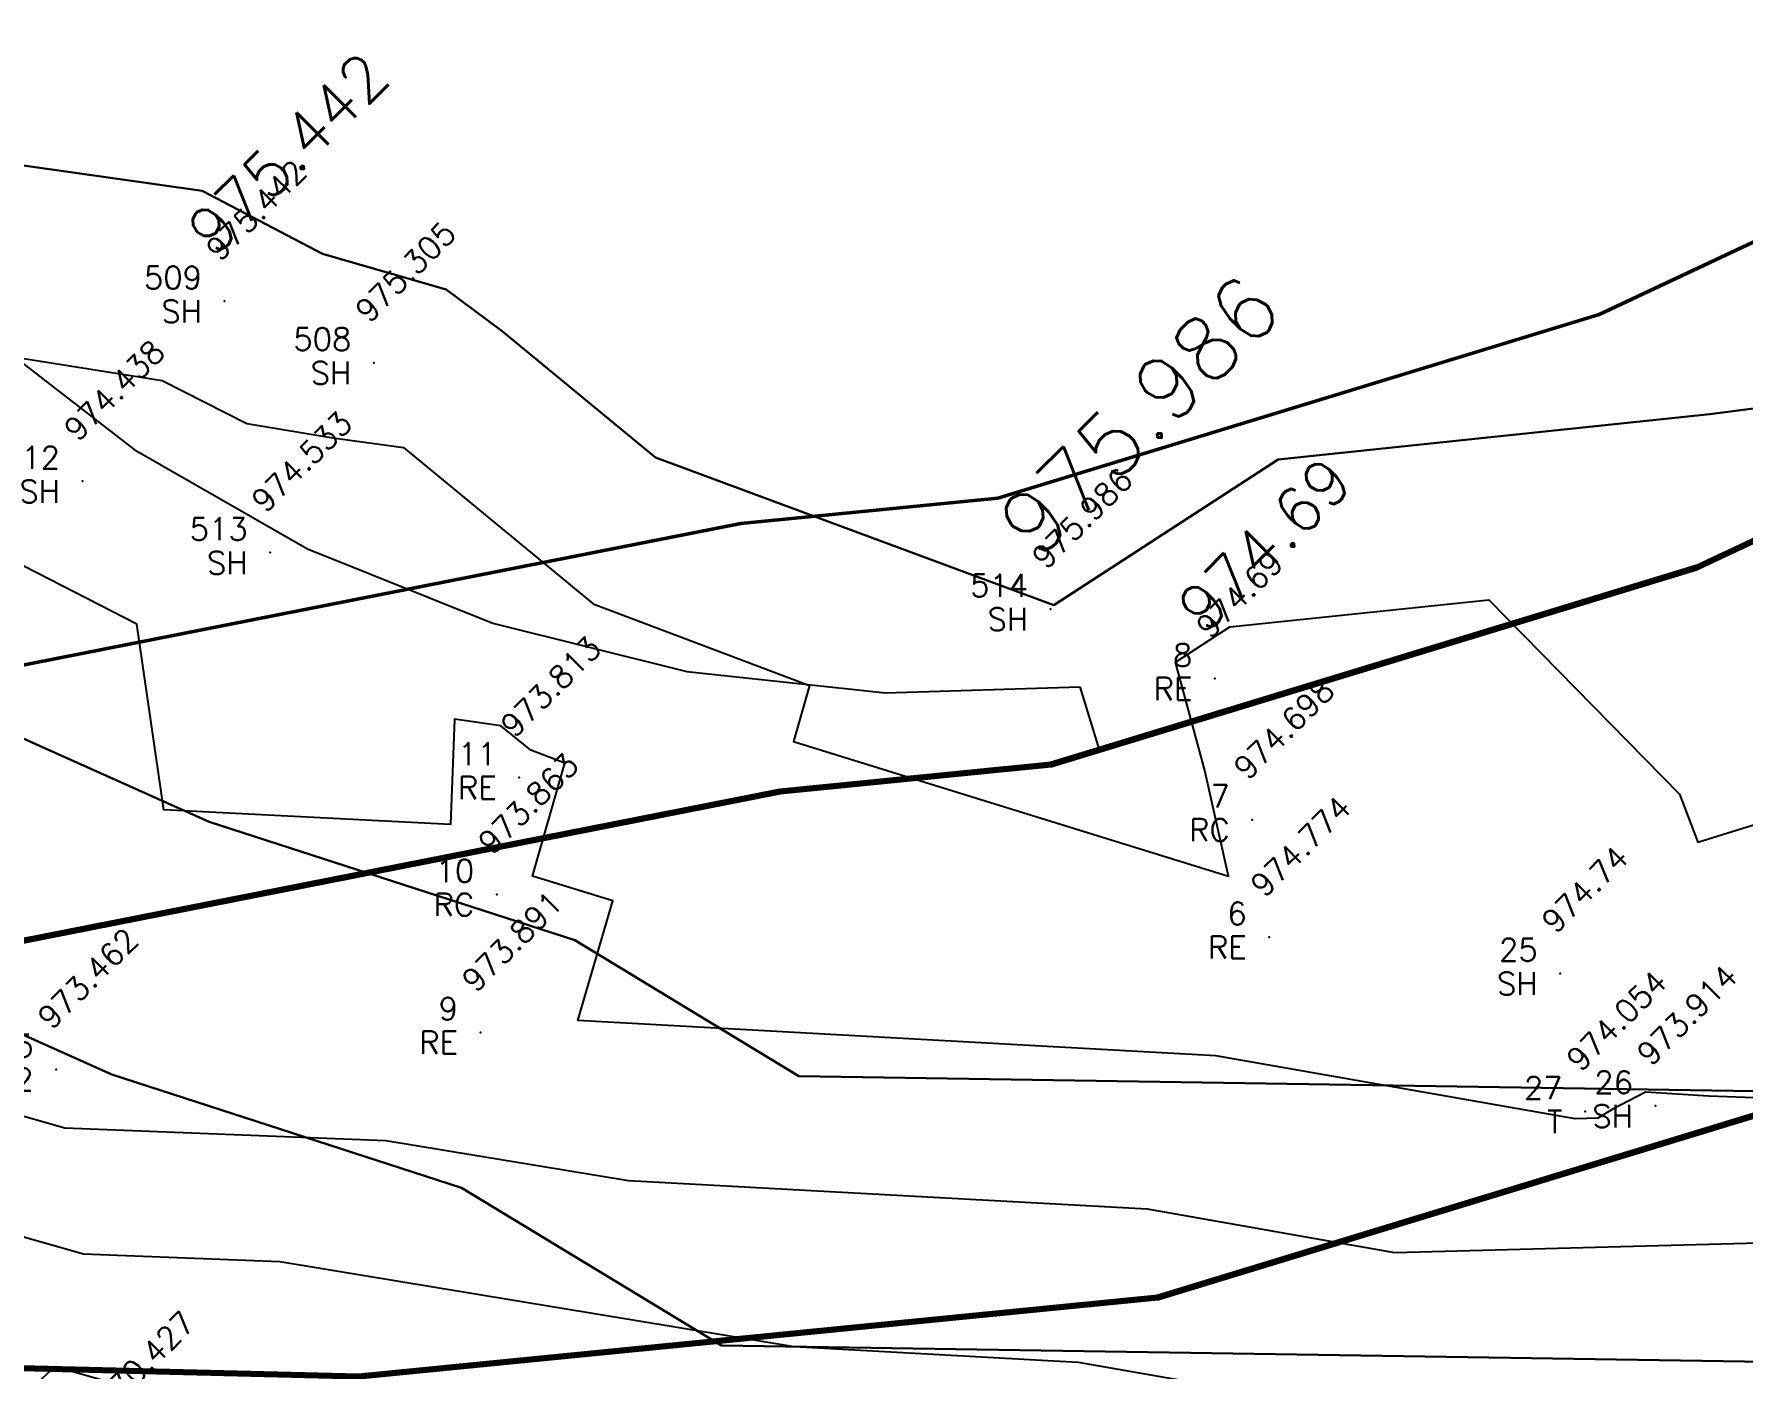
# Model space of a CAD drawing. Header units: metres. Extents: x 319894 to 3389272, y 120 to 6136017.
# Drawn here: x 321044.77 to 321063.72, y 3067865.39 to 3067880.2 of the extents above; entities that cross this region are included whole.
import ezdxf
from ezdxf.enums import TextEntityAlignment as Align

# ---------------------------------------------------------------- set-up
doc = ezdxf.new("R2010")
doc.units = ezdxf.units.M
doc.header["$MEASUREMENT"] = 0
doc.layers.add('a_MUEBLE', color=255, linetype='Continuous', lineweight=5)
for name, color, linetype in [('Contour', 254, 'Continuous'), ('HC', 7, 'Continuous'), ('Index_Contour', 8, 'Continuous'), ('Points', 7, 'Continuous'), ('Points-ELV', 6, 'Continuous'), ('Points-NUM', 4, 'Continuous'), ('Points-TXT', 3, 'Continuous'), ('RC', 7, 'Continuous'), ('RE', 7, 'Continuous'), ('SH', 7, 'Continuous'), ('ST-2', 7, 'Continuous'), ('T', 7, 'Continuous')]:
    doc.layers.add(name, color=color, linetype=linetype)
doc.styles.add('romans', font='romans.shx')

# ---------------------------------------------------------------- blocks, each defined once
blk = doc.blocks.new('POINTS')
at = {"layer": 'Points'}
blk.add_line((0, 0), (0, 0), dxfattribs=at)
blk.add_point((0, 0), dxfattribs=at)
at = {"layer": 'Points-ELV', "style": 'romans'}
blk.add_attdef('ELEV', text='', height=1, rotation=45, dxfattribs=at).set_placement((0, 0), align=Align.BOTTOM_LEFT)
at = {"layer": 'Points-NUM', "style": 'romans'}
blk.add_attdef('PTNUM', text='', height=1, dxfattribs=at).set_placement((0, 0), align=Align.BOTTOM_RIGHT)
at = {"layer": 'Points-TXT', "style": 'romans'}
blk.add_attdef('DESC', text='', height=1, dxfattribs=at).set_placement((0, 0), align=Align.BOTTOM_RIGHT)
blk = doc.blocks.new('SIT4')
at = {"color": 7}
for p, q in [((320337.392, 3067711.868, 1969.362), (320329.249, 3067709.38, 1969.362)), ((320337.392, 3067711.868, 987.586), (320329.249, 3067709.38, 987.586)), ((320329.249, 3067709.38, 987.586), (320337.392, 3067711.868, 987.586)), ((320329.249, 3067709.38, 1969.362), (320320.388, 3067708.505, 1969.362)), ((320329.249, 3067709.38, 987.586), (320324.335, 3067708.895, 987.586)), ((320324.335, 3067708.895, 987.586), (320329.249, 3067709.38, 987.586)), ((320320.388, 3067708.505, 1969.362), (320312.897, 3067708.687, 1969.362))]:
    blk.add_line(p, q, dxfattribs=at)
at = {"color": 1, "lineweight": 30, "elevation": 987.586}
blk.add_lwpolyline([(320370.962, 3067788.062), (320365.642, 3067786.817), (320365.22, 3067781.217), (320357.075, 3067768.983), (320351.198, 3067769.518), (320338.771, 3067776.828), (320320.261, 3067793.321), (320314.412, 3067798.558), (320311.03, 3067797.459), (320298.566, 3067783.015), (320298.855, 3067776.316), (320293.441, 3067769.683), (320295.803, 3067764.568), (320294.773, 3067759.718), (320296.035, 3067743.401), (320300.28, 3067731.268), (320306.229, 3067716.969), (320317.648, 3067711.854), (320321.527, 3067710.598), (320324.41, 3067708.85), (320339.069, 3067708.62), (320362.184, 3067707.54), (320368.815, 3067710.117), (320374.083, 3067711.085)], dxfattribs=at)
at = {"color": 1, "elevation": 987.586}
blk.add_lwpolyline([(320311.03, 3067797.459), (320298.566, 3067783.015), (320298.855, 3067776.316), (320293.441, 3067769.683), (320295.803, 3067764.568), (320294.773, 3067759.718), (320296.035, 3067743.401), (320300.28, 3067731.268), (320306.229, 3067716.969), (320315.045, 3067713.02), (320325.063, 3067714.996), (320328.066, 3067715.293), (320335.229, 3067717.481), (320341.617, 3067720.482), (320345.096, 3067723.545), (320351.898, 3067731.539), (320355.884, 3067738.417), (320358.002, 3067746.064), (320360.455, 3067757.695), (320361.102, 3067761.434), (320353.282, 3067760.331), (320350.46, 3067769.953), (320338.771, 3067776.828), (320320.261, 3067793.321)], dxfattribs=at)
at = {"color": 5, "lineweight": 30}
blk.add_lwpolyline([(320337.394, 3067719.444), (320335.372, 3067719.18), (320330.584, 3067718.679), (320328.098, 3067717.064), (320323.68, 3067718.7), (320321.977, 3067720.104), (320321.357, 3067720.566), (320319.985, 3067720.961), (320318.65, 3067721.661), (320316.246, 3067721.998)], dxfattribs=at)
at = {"layer": 'a_MUEBLE', "lineweight": 40, "elevation": 968}
blk.add_lwpolyline([(320315.045, 3067713.02), (320325.063, 3067714.996), (320328.066, 3067715.293), (320335.229, 3067717.481), (320341.617, 3067720.482), (320345.096, 3067723.545), (320351.898, 3067731.539), (320355.884, 3067738.417), (320358.002, 3067746.064), (320359.229, 3067751.88), (320360.085, 3067755.941), (320360.192, 3067756.448), (320360.325, 3067757.081), (320360.455, 3067757.695), (320360.686, 3067759.031), (320360.994, 3067760.813), (320361.263, 3067762.37), (320362.037, 3067766.842), (320362.183, 3067767.682), (320364.239, 3067775.249), (320364.696, 3067776.929), (320365.277, 3067779.069), (320365.385, 3067779.463), (320368.779, 3067785.533)], dxfattribs=at)
at = {"layer": 'Contour'}
for points in [[(320337.394, 3067719.444), (320335.372, 3067719.18), (320330.584, 3067718.679), (320328.098, 3067717.064), (320323.68, 3067718.7), (320321.977, 3067720.104), (320321.357, 3067720.566), (320319.985, 3067720.961), (320318.65, 3067721.661), (320316.246, 3067721.998)], [(320337.583, 3067711.533), (320335.362, 3067711.615), (320334.661, 3067711.66), (320334.291, 3067711.468), (320334.131, 3067711.37), (320333.881, 3067711.364), (320329.894, 3067712.063), (320322.817, 3067712.453), (320323.206, 3067713.781), (320322.314, 3067714.057), (320322.674, 3067715.31), (320322.296, 3067715.452), (320321.965, 3067715.725), (320321.449, 3067715.797), (320321.404, 3067714.628), (320318.224, 3067714.791), (320317.927, 3067716.851), (320316.671, 3067717.496)], [(320314.781, 3067711.932), (320317.127, 3067711.265), (320320.689, 3067711.124), (320323.378, 3067710.681), (320329.131, 3067710.364), (320331.875, 3067709.882), (320336.758, 3067710.01)], [(320315.9, 3067710.273), (320317.335, 3067709.865), (320319.512, 3067709.779), (320325.218, 3067708.838), (320328.367, 3067708.665), (320329.869, 3067708.401)], [(320314.311, 3067706.131), (320317.019, 3067708.614), (320317.542, 3067708.466)]]:
    blk.add_lwpolyline(points, dxfattribs=at)
at = {"layer": 'Index_Contour'}
blk.add_lwpolyline([(320316.365, 3067719.846), (320318.205, 3067719.555), (320319.145, 3067719.078), (320320.1, 3067718.919), (320320.884, 3067718.811), (320322.988, 3067717.076), (320325.387, 3067716.17), (320325.208, 3067715.548), (320330.034, 3067714.057), (320329.774, 3067715.229), (320329.447, 3067716.431), (320330.049, 3067716.822), (320332.924, 3067717.123), (320335.036, 3067714.966), (320335.24, 3067714.432), (320338.109, 3067715.324)], dxfattribs=at)
at = {"layer": 'HC', "linetype": 'Continuous'}
ref = blk.add_blockref('POINTS', (320317.661, 3067707.664, 970.427), dxfattribs=at)
ref.add_attrib('PTNUM', '498', dxfattribs={"layer": 'Points-NUM', "height": 0.25, "style": 'romans'}).set_placement((320317.411, 3067707.726, 970.427), align=Align.BOTTOM_RIGHT)
ref.add_attrib('DESC', 'HC', dxfattribs={"layer": 'Points-TXT', "height": 0.25, "style": 'romans'}).set_placement((320317.411, 3067707.351, 970.427), align=Align.BOTTOM_RIGHT)
ref.add_attrib('ELEV', '970.427', dxfattribs={"layer": 'Points-ELV', "height": 0.25, "rotation": 45, "style": 'romans'}).set_placement((320317.661, 3067708.039, 970.427), align=Align.BOTTOM_LEFT)
at = {"layer": 'RC', "linetype": 'Continuous'}
ref = blk.add_blockref('POINTS', (320330.299, 3067714.681, 974.698), dxfattribs=at)
ref.add_attrib('PTNUM', '7', dxfattribs={"layer": 'Points-NUM', "height": 0.25, "style": 'romans'}).set_placement((320330.049, 3067714.743, 974.698), align=Align.BOTTOM_RIGHT)
ref.add_attrib('DESC', 'RC', dxfattribs={"layer": 'Points-TXT', "height": 0.25, "style": 'romans'}).set_placement((320330.049, 3067714.368, 974.698), align=Align.BOTTOM_RIGHT)
ref.add_attrib('ELEV', '974.698', dxfattribs={"layer": 'Points-ELV', "height": 0.25, "rotation": 45, "style": 'romans'}).set_placement((320330.299, 3067715.056, 974.698), align=Align.BOTTOM_LEFT)
ref = blk.add_blockref('POINTS', (320321.918, 3067713.853, 973.863), dxfattribs=at)
ref.add_attrib('PTNUM', '10', dxfattribs={"layer": 'Points-NUM', "height": 0.25, "style": 'romans'}).set_placement((320321.668, 3067713.915, 973.863), align=Align.BOTTOM_RIGHT)
ref.add_attrib('DESC', 'RC', dxfattribs={"layer": 'Points-TXT', "height": 0.25, "style": 'romans'}).set_placement((320321.668, 3067713.54, 973.863), align=Align.BOTTOM_RIGHT)
ref.add_attrib('ELEV', '973.863', dxfattribs={"layer": 'Points-ELV', "height": 0.25, "rotation": 45, "style": 'romans'}).set_placement((320321.918, 3067714.228, 973.863), align=Align.BOTTOM_LEFT)
at = {"layer": 'RE', "linetype": 'Continuous'}
ref = blk.add_blockref('POINTS', (320329.883, 3067716.247, 974.69), dxfattribs=at)
ref.add_attrib('PTNUM', '8', dxfattribs={"layer": 'Points-NUM', "height": 0.25, "style": 'romans'}).set_placement((320329.633, 3067716.309, 974.69), align=Align.BOTTOM_RIGHT)
ref.add_attrib('DESC', 'RE', dxfattribs={"layer": 'Points-TXT', "height": 0.25, "style": 'romans'}).set_placement((320329.633, 3067715.934, 974.69), align=Align.BOTTOM_RIGHT)
ref.add_attrib('ELEV', '974.69', dxfattribs={"layer": 'Points-ELV', "height": 0.25, "rotation": 45, "style": 'romans'}).set_placement((320329.883, 3067716.622, 974.69), align=Align.BOTTOM_LEFT)
ref = blk.add_blockref('POINTS', (320322.167, 3067715.149, 973.813), dxfattribs=at)
ref.add_attrib('PTNUM', '11', dxfattribs={"layer": 'Points-NUM', "height": 0.25, "style": 'romans'}).set_placement((320321.917, 3067715.211, 973.813), align=Align.BOTTOM_RIGHT)
ref.add_attrib('DESC', 'RE', dxfattribs={"layer": 'Points-TXT', "height": 0.25, "style": 'romans'}).set_placement((320321.917, 3067714.836, 973.813), align=Align.BOTTOM_RIGHT)
ref.add_attrib('ELEV', '973.813', dxfattribs={"layer": 'Points-ELV', "height": 0.25, "rotation": 45, "style": 'romans'}).set_placement((320322.167, 3067715.524, 973.813), align=Align.BOTTOM_LEFT)
ref = blk.add_blockref('POINTS', (320330.486, 3067713.379, 974.774), dxfattribs=at)
ref.add_attrib('PTNUM', '6', dxfattribs={"layer": 'Points-NUM', "height": 0.25, "style": 'romans'}).set_placement((320330.236, 3067713.441, 974.774), align=Align.BOTTOM_RIGHT)
ref.add_attrib('DESC', 'RE', dxfattribs={"layer": 'Points-TXT', "height": 0.25, "style": 'romans'}).set_placement((320330.236, 3067713.066, 974.774), align=Align.BOTTOM_RIGHT)
ref.add_attrib('ELEV', '974.774', dxfattribs={"layer": 'Points-ELV', "height": 0.25, "rotation": 45, "style": 'romans'}).set_placement((320330.486, 3067713.754, 974.774), align=Align.BOTTOM_LEFT)
ref = blk.add_blockref('POINTS', (320321.738, 3067712.323, 973.891), dxfattribs=at)
ref.add_attrib('PTNUM', '9', dxfattribs={"layer": 'Points-NUM', "height": 0.25, "style": 'romans'}).set_placement((320321.488, 3067712.385, 973.891), align=Align.BOTTOM_RIGHT)
ref.add_attrib('DESC', 'RE', dxfattribs={"layer": 'Points-TXT', "height": 0.25, "style": 'romans'}).set_placement((320321.488, 3067712.01, 973.891), align=Align.BOTTOM_RIGHT)
ref.add_attrib('ELEV', '973.891', dxfattribs={"layer": 'Points-ELV', "height": 0.25, "rotation": 45, "style": 'romans'}).set_placement((320321.738, 3067712.698, 973.891), align=Align.BOTTOM_LEFT)
at = {"layer": 'SH', "linetype": 'Continuous'}
ref = blk.add_blockref('POINTS', (320318.899, 3067720.435, 975.442), dxfattribs=at)
ref.add_attrib('PTNUM', '509', dxfattribs={"layer": 'Points-NUM', "height": 0.25, "style": 'romans'}).set_placement((320318.649, 3067720.497, 975.442), align=Align.BOTTOM_RIGHT)
ref.add_attrib('DESC', 'SH', dxfattribs={"layer": 'Points-TXT', "height": 0.25, "style": 'romans'}).set_placement((320318.649, 3067720.122, 975.442), align=Align.BOTTOM_RIGHT)
ref.add_attrib('ELEV', '975.442', dxfattribs={"layer": 'Points-ELV', "height": 0.25, "rotation": 45, "style": 'romans'}).set_placement((320318.899, 3067720.81, 975.442), align=Align.BOTTOM_LEFT)
ref = blk.add_blockref('POINTS', (320320.555, 3067719.752, 975.305), dxfattribs=at)
ref.add_attrib('PTNUM', '508', dxfattribs={"layer": 'Points-NUM', "height": 0.25, "style": 'romans'}).set_placement((320320.305, 3067719.814, 975.305), align=Align.BOTTOM_RIGHT)
ref.add_attrib('DESC', 'SH', dxfattribs={"layer": 'Points-TXT', "height": 0.25, "style": 'romans'}).set_placement((320320.305, 3067719.439, 975.305), align=Align.BOTTOM_RIGHT)
ref.add_attrib('ELEV', '975.305', dxfattribs={"layer": 'Points-ELV', "height": 0.25, "rotation": 45, "style": 'romans'}).set_placement((320320.555, 3067720.127, 975.305), align=Align.BOTTOM_LEFT)
ref = blk.add_blockref('POINTS', (320317.324, 3067718.437, 974.438), dxfattribs=at)
ref.add_attrib('PTNUM', '512', dxfattribs={"layer": 'Points-NUM', "height": 0.25, "style": 'romans'}).set_placement((320317.074, 3067718.499, 974.438), align=Align.BOTTOM_RIGHT)
ref.add_attrib('DESC', 'SH', dxfattribs={"layer": 'Points-TXT', "height": 0.25, "style": 'romans'}).set_placement((320317.074, 3067718.124, 974.438), align=Align.BOTTOM_RIGHT)
ref.add_attrib('ELEV', '974.438', dxfattribs={"layer": 'Points-ELV', "height": 0.25, "rotation": 45, "style": 'romans'}).set_placement((320317.324, 3067718.812, 974.438), align=Align.BOTTOM_LEFT)
ref = blk.add_blockref('POINTS', (320319.405, 3067717.645, 974.533), dxfattribs=at)
ref.add_attrib('PTNUM', '513', dxfattribs={"layer": 'Points-NUM', "height": 0.25, "style": 'romans'}).set_placement((320319.155, 3067717.707, 974.533), align=Align.BOTTOM_RIGHT)
ref.add_attrib('DESC', 'SH', dxfattribs={"layer": 'Points-TXT', "height": 0.25, "style": 'romans'}).set_placement((320319.155, 3067717.332, 974.533), align=Align.BOTTOM_RIGHT)
ref.add_attrib('ELEV', '974.533', dxfattribs={"layer": 'Points-ELV', "height": 0.25, "rotation": 45, "style": 'romans'}).set_placement((320319.405, 3067718.02, 974.533), align=Align.BOTTOM_LEFT)
ref = blk.add_blockref('POINTS', (320328.062, 3067717.019, 975.986), dxfattribs=at)
ref.add_attrib('PTNUM', '514', dxfattribs={"layer": 'Points-NUM', "height": 0.25, "style": 'romans'}).set_placement((320327.812, 3067717.081, 975.986), align=Align.BOTTOM_RIGHT)
ref.add_attrib('DESC', 'SH', dxfattribs={"layer": 'Points-TXT', "height": 0.25, "style": 'romans'}).set_placement((320327.812, 3067716.706, 975.986), align=Align.BOTTOM_RIGHT)
ref.add_attrib('ELEV', '975.986', dxfattribs={"layer": 'Points-ELV', "height": 0.25, "rotation": 45, "style": 'romans'}).set_placement((320328.062, 3067717.394, 975.986), align=Align.BOTTOM_LEFT)
ref = blk.add_blockref('POINTS', (320333.714, 3067712.977, 974.74), dxfattribs=at)
ref.add_attrib('PTNUM', '25', dxfattribs={"layer": 'Points-NUM', "height": 0.25, "style": 'romans'}).set_placement((320333.464, 3067713.039, 974.74), align=Align.BOTTOM_RIGHT)
ref.add_attrib('DESC', 'SH', dxfattribs={"layer": 'Points-TXT', "height": 0.25, "style": 'romans'}).set_placement((320333.464, 3067712.664, 974.74), align=Align.BOTTOM_RIGHT)
ref.add_attrib('ELEV', '974.74', dxfattribs={"layer": 'Points-ELV', "height": 0.25, "rotation": 45, "style": 'romans'}).set_placement((320333.714, 3067713.352, 974.74), align=Align.BOTTOM_LEFT)
ref = blk.add_blockref('POINTS', (320334.771, 3067711.507, 973.914), dxfattribs=at)
ref.add_attrib('PTNUM', '26', dxfattribs={"layer": 'Points-NUM', "height": 0.25, "style": 'romans'}).set_placement((320334.521, 3067711.569, 973.914), align=Align.BOTTOM_RIGHT)
ref.add_attrib('DESC', 'SH', dxfattribs={"layer": 'Points-TXT', "height": 0.25, "style": 'romans'}).set_placement((320334.521, 3067711.194, 973.914), align=Align.BOTTOM_RIGHT)
ref.add_attrib('ELEV', '973.914', dxfattribs={"layer": 'Points-ELV', "height": 0.25, "rotation": 45, "style": 'romans'}).set_placement((320334.771, 3067711.882, 973.914), align=Align.BOTTOM_LEFT)
at = {"layer": 'ST-2', "linetype": 'Continuous'}
ref = blk.add_blockref('POINTS', (320317.032, 3067711.912, 973.462), dxfattribs=at)
ref.add_attrib('PTNUM', '15', dxfattribs={"layer": 'Points-NUM', "height": 0.25, "style": 'romans'}).set_placement((320316.782, 3067711.974, 973.462), align=Align.BOTTOM_RIGHT)
ref.add_attrib('DESC', 'ST-2', dxfattribs={"layer": 'Points-TXT', "height": 0.25, "style": 'romans'}).set_placement((320316.782, 3067711.599, 973.462), align=Align.BOTTOM_RIGHT)
ref.add_attrib('ELEV', '973.462', dxfattribs={"layer": 'Points-ELV', "height": 0.25, "rotation": 45, "style": 'romans'}).set_placement((320317.032, 3067712.287, 973.462), align=Align.BOTTOM_LEFT)
at = {"layer": 'T', "linetype": 'Continuous'}
ref = blk.add_blockref('POINTS', (320333.99, 3067711.444, 974.054), dxfattribs=at)
ref.add_attrib('PTNUM', '27', dxfattribs={"layer": 'Points-NUM', "height": 0.25, "style": 'romans'}).set_placement((320333.74, 3067711.506, 974.054), align=Align.BOTTOM_RIGHT)
ref.add_attrib('DESC', 'T', dxfattribs={"layer": 'Points-TXT', "height": 0.25, "style": 'romans'}).set_placement((320333.74, 3067711.131, 974.054), align=Align.BOTTOM_RIGHT)
ref.add_attrib('ELEV', '974.054', dxfattribs={"layer": 'Points-ELV', "height": 0.25, "rotation": 45, "style": 'romans'}).set_placement((320333.99, 3067711.819, 974.054), align=Align.BOTTOM_LEFT)

msp = doc.modelspace()

# ---------------------------------------------------------------- linework, layer by layer
at = {"color": 1}
msp.add_line((321056.365, 3067872.96), (321056.58, 3067872.258), dxfattribs=at)
at = {"color": 1, "lineweight": 30, "elevation": 987.586}
msp.add_lwpolyline([(321098.942, 3067944.864), (321093.622, 3067943.619), (321093.2, 3067938.019), (321085.055, 3067925.785), (321079.178, 3067926.321), (321066.751, 3067933.63), (321048.241, 3067950.123), (321042.392, 3067955.36), (321039.01, 3067954.261), (321026.546, 3067939.817), (321026.835, 3067933.118), (321021.421, 3067926.486), (321023.783, 3067921.37), (321022.753, 3067916.52), (321024.015, 3067900.204), (321028.26, 3067888.07), (321034.209, 3067873.771), (321045.628, 3067868.657), (321049.507, 3067867.4), (321052.39, 3067865.652), (321067.049, 3067865.422), (321090.164, 3067864.343), (321096.795, 3067866.919), (321102.063, 3067867.887)], dxfattribs=at)
at = {"color": 3, "lineweight": 30, "elevation": 987.586}
msp.add_lwpolyline([(321098.344, 3067941.643), (321096.448, 3067941.199), (321096.133, 3067937.01), (321086.562, 3067922.636), (321078.237, 3067923.394), (321064.976, 3067931.194), (321046.243, 3067947.885), (321041.677, 3067951.974), (321040.734, 3067951.667), (321029.594, 3067938.758), (321029.881, 3067932.106), (321024.931, 3067926.041), (321026.925, 3067921.723), (321025.777, 3067916.32), (321026.976, 3067900.825), (321031.063, 3067889.143), (321036.522, 3067876.023), (321046.707, 3067871.461), (321050.764, 3067870.146), (321053.25, 3067868.639), (321067.143, 3067868.421), (321089.669, 3067867.369), (321095.973, 3067869.818), (321100.603, 3067870.669)], dxfattribs=at)
at = {"color": 2, "lineweight": 158}
for points in [[(321043.025, 3067869.822), (321053.043, 3067871.798), (321056.046, 3067872.095), (321063.209, 3067874.283), (321069.597, 3067877.284), (321073.076, 3067880.348), (321079.878, 3067888.341), (321083.864, 3067895.219), (321085.983, 3067902.866), (321087.209, 3067908.682), (321088.065, 3067912.743), (321088.172, 3067913.25), (321088.306, 3067913.883), (321088.435, 3067914.497), (321088.666, 3067915.833), (321088.974, 3067917.615), (321089.244, 3067919.172), (321090.017, 3067923.644), (321090.163, 3067924.484), (321092.219, 3067932.051), (321092.676, 3067933.731), (321093.258, 3067935.871), (321093.365, 3067936.265), (321096.759, 3067942.335)], [(321098.336, 3067931.681), (321096.027, 3067923.183), (321095.668, 3067921.113), (321093.612, 3067910.047), (321092.784, 3067906.041), (321091.815, 3067901.445), (321089.441, 3067892.876), (321084.828, 3067884.916), (321077.365, 3067876.13), (321072.921, 3067872.217), (321065.372, 3067868.67), (321057.229, 3067866.183), (321048.368, 3067865.307), (321040.877, 3067865.49), (321036.121, 3067866.524), (321028.832, 3067870.795), (321023.131, 3067877.26), (321019.446, 3067887.359), (321016.245, 3067893.911)]]:
    msp.add_lwpolyline(points, dxfattribs=at)
at = {"color": 3, "lineweight": 50}
msp.add_lwpolyline([(321036.522, 3067876.023), (321043.381, 3067872.95), (321052.604, 3067874.769), (321055.455, 3067875.051), (321062.127, 3067877.09), (321067.935, 3067879.818), (321070.931, 3067882.456), (321077.418, 3067890.079), (321081.076, 3067896.391), (321083.066, 3067903.577), (321084.273, 3067909.301), (321085.13, 3067913.362), (321085.236, 3067913.869), (321085.37, 3067914.502), (321085.488, 3067915.062), (321085.71, 3067916.344), (321086.018, 3067918.127), (321086.288, 3067919.683), (321086.881, 3067923.115)], dxfattribs=at)
at = {"color": 1}
msp.add_lwpolyline([(321039.136, 3067885.44), (321039.394, 3067884.319), (321040.182, 3067882.248), (321041.247, 3067880.304), (321042.569, 3067878.525), (321044.122, 3067876.944), (321045.876, 3067875.591), (321047.8, 3067874.491), (321049.856, 3067873.666), (321052.007, 3067873.13), (321054.21, 3067872.893), (321056.365, 3067872.96)], dxfattribs=at)

# ---------------------------------------------------------------- block references
at = {"color": 251, "true_color": 0x636466}
msp.add_blockref('SIT4', (727.98, 156.802), dxfattribs=at)
at = {"layer": 'RE', "linetype": 'Continuous'}
ref = msp.add_blockref('POINTS', (321057.863, 3067873.049, 974.69), dxfattribs=at)
ref.add_attrib('PTNUM', '8', dxfattribs={"layer": 'Points-NUM', "height": 0.25, "style": 'romans'}).set_placement((321057.613, 3067873.111, 974.69), align=Align.BOTTOM_RIGHT)
ref.add_attrib('DESC', 'RE', dxfattribs={"layer": 'Points-TXT', "height": 0.25, "style": 'romans'}).set_placement((321057.613, 3067872.736, 974.69), align=Align.BOTTOM_RIGHT)
ref.add_attrib('ELEV', '974.69', dxfattribs={"layer": 'Points-ELV', "lineweight": 50, "height": 0.5, "rotation": 45, "style": 'romans'}).set_placement((321057.863, 3067873.424, 974.69), align=Align.BOTTOM_LEFT)
at = {"layer": 'SH', "linetype": 'Continuous'}
ref = msp.add_blockref('POINTS', (321046.879, 3067877.237, 1.442), dxfattribs=at)
ref.add_attrib('PTNUM', '509', dxfattribs={"layer": 'Points-NUM', "height": 0.25, "style": 'romans'}).set_placement((321046.629, 3067877.299, 1.442), align=Align.BOTTOM_RIGHT)
ref.add_attrib('DESC', 'SH', dxfattribs={"layer": 'Points-TXT', "height": 0.25, "style": 'romans'}).set_placement((321046.629, 3067876.924, 1.442), align=Align.BOTTOM_RIGHT)
ref.add_attrib('ELEV', '975.442', dxfattribs={"layer": 'Points-ELV', "lineweight": 50, "height": 0.5, "rotation": 45, "style": 'romans'}).set_placement((321046.879, 3067877.612, 1.442), align=Align.BOTTOM_LEFT)
ref = msp.add_blockref('POINTS', (321048.535, 3067876.554, 1.305), dxfattribs=at)
ref.add_attrib('PTNUM', '508', dxfattribs={"layer": 'Points-NUM', "height": 0.25, "style": 'romans'}).set_placement((321048.285, 3067876.616, 1.305), align=Align.BOTTOM_RIGHT)
ref.add_attrib('DESC', 'SH', dxfattribs={"layer": 'Points-TXT', "height": 0.25, "style": 'romans'}).set_placement((321048.285, 3067876.241, 1.305), align=Align.BOTTOM_RIGHT)
ref.add_attrib('ELEV', '975.305', dxfattribs={"layer": 'Points-ELV', "height": 0.25, "rotation": 45, "style": 'romans'}).set_placement((321048.535, 3067876.929, 1.305), align=Align.BOTTOM_LEFT)
ref = msp.add_blockref('POINTS', (321056.042, 3067873.821, 1.986), dxfattribs=at)
ref.add_attrib('PTNUM', '514', dxfattribs={"layer": 'Points-NUM', "height": 0.25, "style": 'romans'}).set_placement((321055.792, 3067873.883, 1.986), align=Align.BOTTOM_RIGHT)
ref.add_attrib('DESC', 'SH', dxfattribs={"layer": 'Points-TXT', "height": 0.25, "style": 'romans'}).set_placement((321055.792, 3067873.508, 1.986), align=Align.BOTTOM_RIGHT)
ref.add_attrib('ELEV', '975.986', dxfattribs={"layer": 'Points-ELV', "lineweight": 50, "height": 0.7, "rotation": 45, "style": 'romans'}).set_placement((321056.042, 3067874.196, 1.986), align=Align.BOTTOM_LEFT)

doc.saveas('drawing.dxf')
